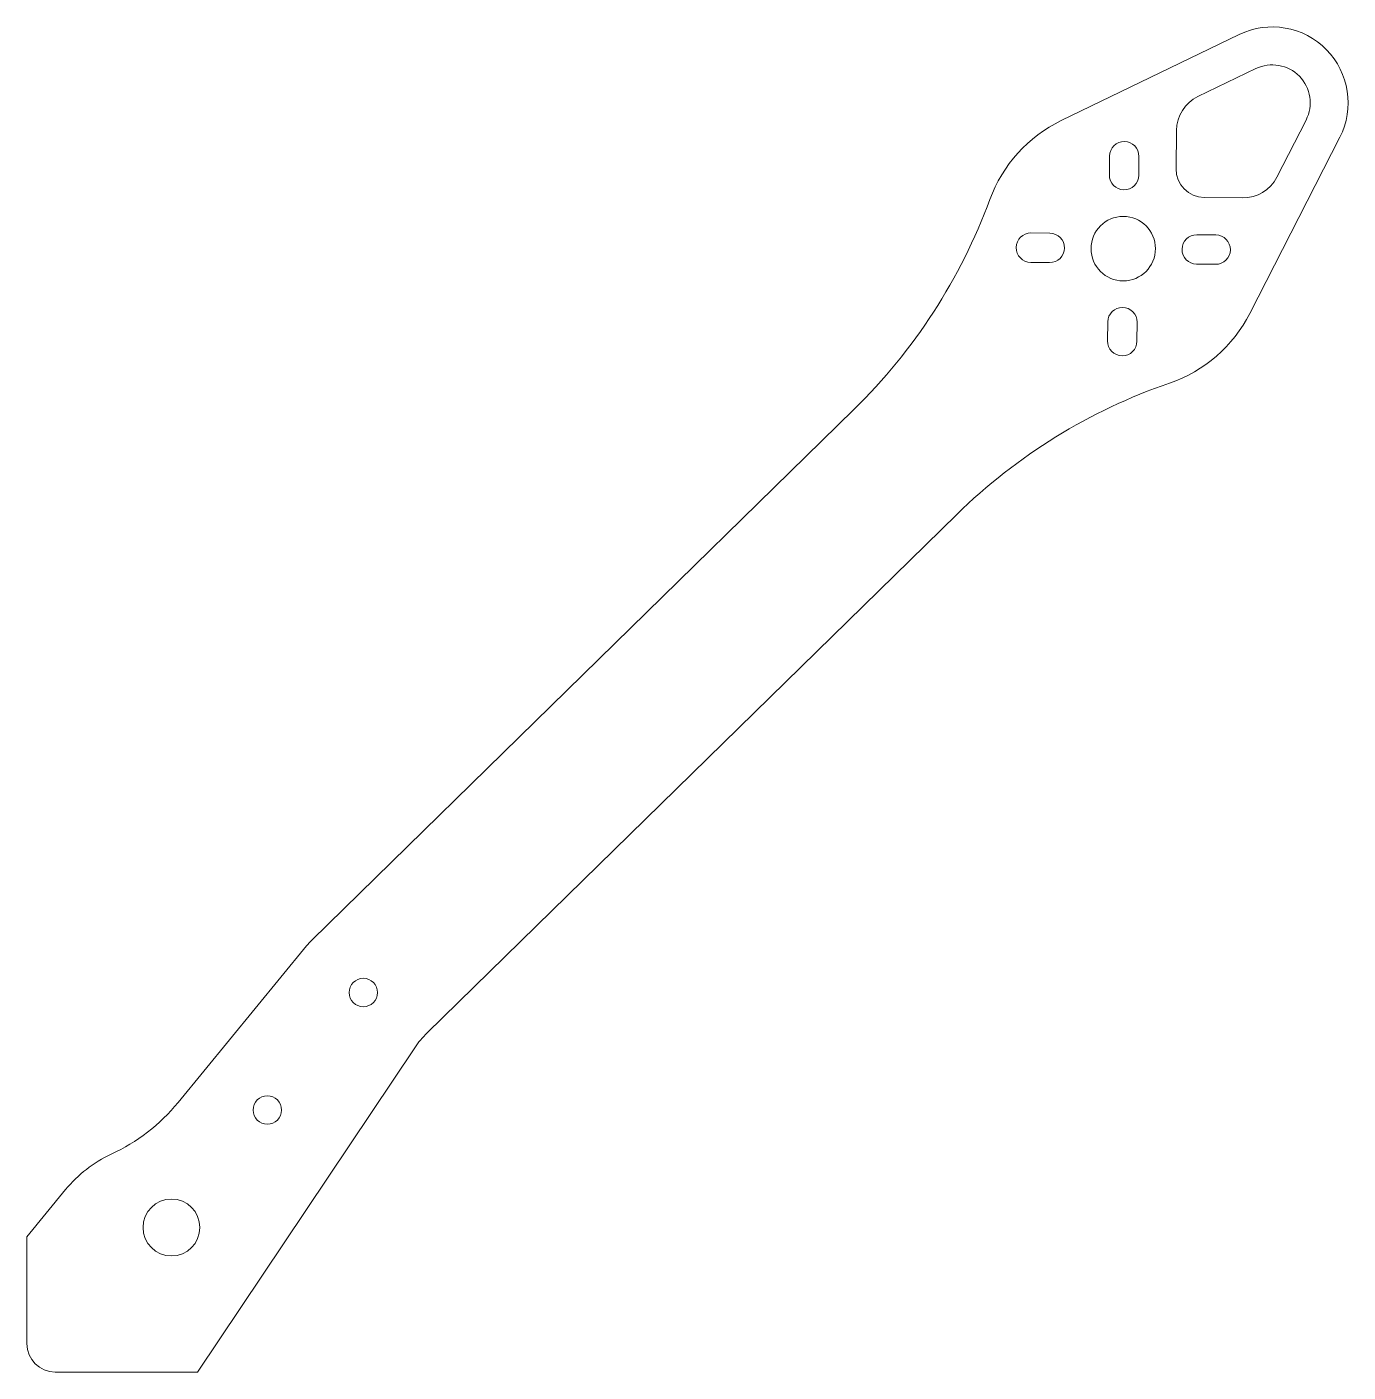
# Model space of a CAD drawing. Header units: millimetres. Extents: x 0 to 139, y 0 to 142.
import ezdxf

# ---------------------------------------------------------------- set-up
doc = ezdxf.new("R2010")
doc.units = ezdxf.units.MM
doc.layers.add('39', color=7, linetype='Continuous', true_color=0xffffff)

msp = doc.modelspace()

# ---------------------------------------------------------------- linework, layer by layer
at = {"layer": '39', "color": 3, "linetype": 'Continuous', "lineweight": 18}
for p, q in [((109.131917, 132.001327), (127.90475, 141.088721)), ((129.647579, 137.488367), (123.54436, 134.533972)), ((134.952413, 132.068091), (131.867331, 126.029879)), ((121.243817, 126.925751), (121.28742, 130.976671)), ((129.025046, 111.675291), (138.514419, 130.248169)), ((114.222556, 128.266118), (114.201029, 126.266234)), ((117.322376, 128.232752), (117.30085, 126.232868)), ((124.211354, 123.893636), (128.262274, 123.850033)), ((105.934773, 120.15485), (107.934657, 120.133324)), ((125.433644, 119.94497), (123.433759, 119.966496)), ((105.901408, 117.05503), (107.901292, 117.033504)), ((125.400278, 116.84515), (123.400394, 116.866676)), ((114.012675, 108.767248), (114.034201, 110.767132)), ((117.112496, 108.733882), (117.134022, 110.733766)), ((30.072464, 45.572027), (87.255288, 101.536959)), ((42.224381, 35.776994), (98.096843, 90.459474)), ((29.502526, 44.949972), (15.94988, 28.436815)), ((40.911194, 34.19633), (18, 0)), ((0, 14.25), (4.079709, 19.244683)), ((0, 14.25), (0, 3)), ((18, 0), (3, 0))]:
    msp.add_line(p, q, dxfattribs=at)
for centre, radius in [((115.667526, 118.5), 3.4), ((35.493242, 40.033284), 1.5), ((25.371621, 27.641642), 1.5), ((15.25, 15.25), 3)]:
    msp.add_circle(centre, radius, dxfattribs=at)
for centre, radius, start, end in [((131.390408, 133.888014), 8, 332.936313, 115.830304), ((131.390408, 133.888014), 4, 332.936313, 115.830304), ((125.287188, 130.933619), 4, 115.830304, 179.383308), ((115.667526, 118.5), 15, 115.830304, 159.78357), ((115.772466, 128.249435), 1.55, 359.383308, 179.383308), ((124.243643, 126.893462), 3, 179.383308, 269.383308), ((115.75094, 126.249551), 1.55, 179.383308, 359.383308), ((128.305326, 127.849801), 4, 269.383308, 332.936313), ((45.287978, 144.417548), 60, 314.383308, 339.78357), ((105.91809, 118.60494), 1.55, 89.383308, 269.383308), ((107.917974, 118.583414), 1.55, 269.383308, 89.383308), ((123.417077, 118.416586), 1.55, 89.383308, 269.383308), ((125.416961, 118.39506), 1.55, 269.383308, 89.383308), ((115.584112, 110.750449), 1.55, 359.383308, 179.383308), ((115.667526, 118.5), 15, 288.983046, 332.936313), ((115.562585, 108.750565), 1.55, 179.383308, 359.383308), ((140.064153, 47.578885), 60, 108.983046, 134.383308), ((35.493242, 40.033284), 7.75, 134.383308, 140.623656), ((49.218932, 28.630229), 10, 134.383308, 146.178316), ((0.489209, 41.124118), 20, 294.827615, 320.623656), ((14.57961, 10.668256), 13.557398, 114.827615, 140.757696), ((3, 3), 3, 180, 270)]:
    msp.add_arc(centre, radius, start, end, dxfattribs=at)

doc.saveas('drawing.dxf')
